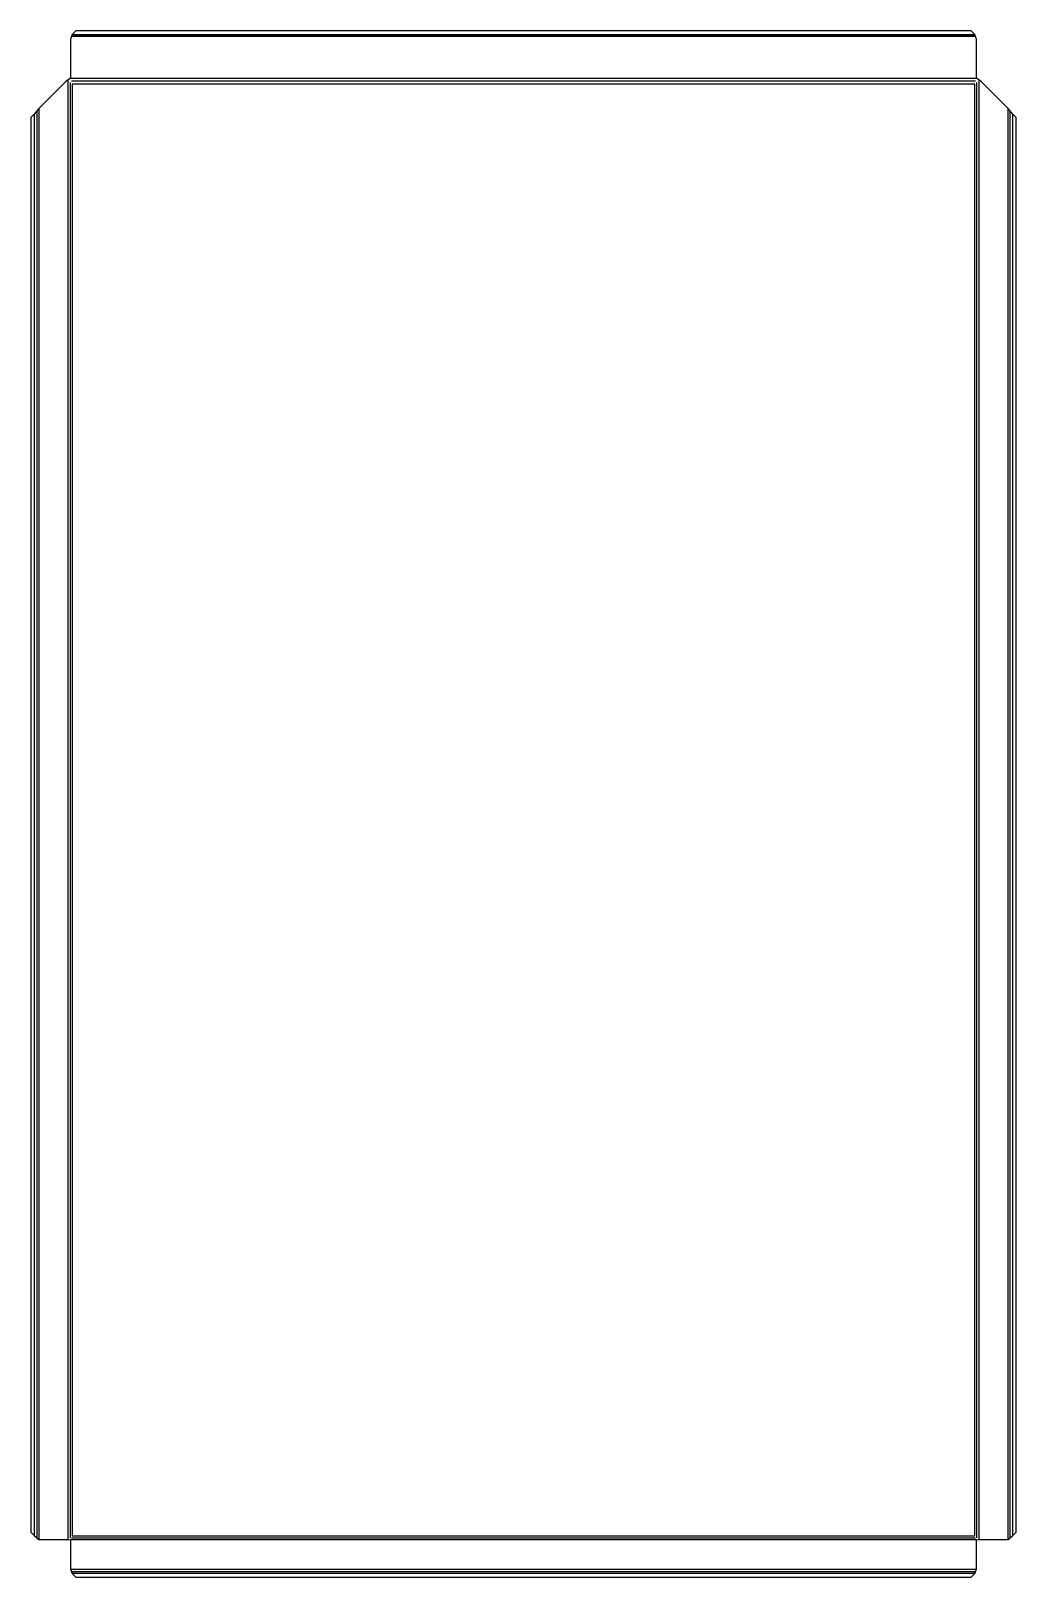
# Model space of a CAD drawing. Header units: millimetres. Extents: x -25 to 513, y 0 to 845.
import ezdxf

# ---------------------------------------------------------------- set-up
doc = ezdxf.new("R2010")
doc.units = ezdxf.units.MM

msp = doc.modelspace()

# ---------------------------------------------------------------- linework, layer by layer
at = {"layer": 'BEND'}
for p, q in [((491.12, 842.11), (-2.26, 842.11)), ((-3.2, 816.52), (-3.2, 21.52)), ((491.38, 817.22), (-2.52, 817.22)), ((492.06, 21.52), (492.06, 816.52)), ((-21.46, 800.9), (-21.46, 21.56)), ((510.32, 21.56), (510.32, 800.9)), ((-2.52, 21.39), (491.38, 21.39)), ((-2.49, 3.13), (491.34, 3.13))]:
    msp.add_line(p, q, dxfattribs=at)
at = {"layer": 'BEND_EXTENT'}
for p, q in [((491.38, 841.54), (-2.52, 841.54)), ((-2, 842.68), (490.86, 842.68)), ((-4.33, 20.52), (-4.33, 817.52)), ((-2.97, 818.92), (491.83, 818.92)), ((493.19, 817.52), (493.19, 20.52)), ((-22.59, 22.59), (-22.59, 799.45)), ((-20.33, 802.35), (-20.33, 20.52)), ((509.19, 20.52), (509.19, 802.35)), ((511.45, 799.45), (511.45, 22.59)), ((491.83, 20.26), (-2.97, 20.26)), ((-2.97, 4.26), (491.83, 4.26)), ((490.86, 2), (-2, 2))]:
    msp.add_line(p, q, dxfattribs=at)
msp.add_lwpolyline([(490.93, 22.52), (490.93, 815.52), (-2.07, 815.52), (-2.07, 22.52)], close=True, dxfattribs=at)
at = {"layer": 'OUTER_PROFILES'}
msp.add_lwpolyline([(491.83, 840.26), (491.38, 841.54), (490.86, 842.68), (488.86, 844.68), (0, 844.68), (-2, 842.68), (-2.52, 841.54), (-2.97, 840.26), (-2.97, 818.92), (-5.75, 816.94), (-20.33, 802.35), (-22.59, 799.45), (-24.59, 797.45), (-24.59, 24.59), (-22.59, 22.59), (-20.33, 20.52), (-4.33, 20.52), (-2.97, 20.26), (-2.97, 4.26), (-2, 2), (0, 0), (488.86, 0), (490.86, 2), (491.83, 4.26), (491.83, 20.26), (493.19, 20.52), (509.19, 20.52), (511.45, 22.59), (513.45, 24.59), (513.45, 797.45), (511.45, 799.45), (509.19, 802.35), (494.61, 816.94), (491.83, 818.92)], close=True, dxfattribs=at)

doc.saveas('drawing.dxf')
